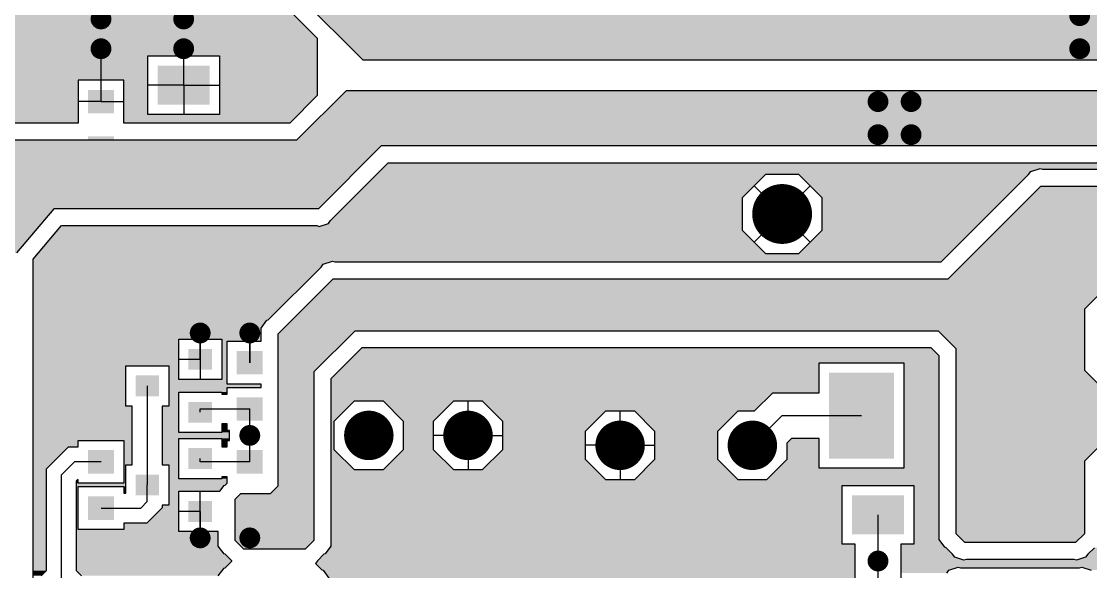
# Model space of a CAD drawing. Extents: x 295 to 953, y 10 to 290.
# Drawn here: x 543.9 to 611.6, y 120 to 154.8 of the extents above; entities that cross this region are included whole.
import ezdxf

# ---------------------------------------------------------------- set-up
doc = ezdxf.new("R2010")
doc.units = 0
doc.header["$LTSCALE"] = 5
doc.header["$MEASUREMENT"] = 0
doc.layers.get('0').update_dxf_attribs({"linetype": 'CONTINUOUS', "lineweight": 25})
doc.layers.add('L4-BOTTOM_GBR', color=6, linetype='CONTINUOUS')

msp = doc.modelspace()

# ---------------------------------------------------------------- linework, layer by layer
at = {"color": 7}
for points, const_width in [([(611.271, 155.199, -1), (610.611, 155.199, -1)], 0.66), ([(549.244, 154.99, -1), (548.584, 154.99, -1)], 0.66), ([(554.483, 154.99, -1), (553.823, 154.99, -1)], 0.66), ([(549.244, 153.104, -1), (548.584, 153.104, -1)], 0.66), ([(554.483, 153.104, -1), (553.823, 153.104, -1)], 0.66), ([(611.271, 153.104, -1), (610.611, 153.104, -1)], 0.66), ([(598.488, 149.751, -1), (597.828, 149.751, -1)], 0.66), ([(600.584, 149.751, -1), (599.924, 149.751, -1)], 0.66), ([(598.488, 147.655, -1), (597.828, 147.655, -1)], 0.66), ([(600.584, 147.655, -1), (599.924, 147.655, -1)], 0.66), ([(593.03, 142.626, -1), (591.132, 142.626, -1)], 1.897), ([(555.53, 135.082, -1), (554.87, 135.082, -1)], 0.66), ([(558.674, 135.082, -1), (558.014, 135.082, -1)], 0.66), ([(566.671, 128.586, -1), (565.104, 128.586, -1)], 1.567), ([(572.958, 128.586, -1), (571.39, 128.586, -1)], 1.567), ([(582.597, 127.958, -1), (581.029, 127.958, -1)], 1.567), ([(590.979, 127.958, -1), (589.411, 127.958, -1)], 1.567), ([(558.674, 128.586, -1), (558.014, 128.586, -1)], 0.66), ([(555.53, 122.09, -1), (554.87, 122.09, -1)], 0.66), ([(558.674, 122.09, -1), (558.014, 122.09, -1)], 0.66), ([(598.488, 120.624, -1), (597.828, 120.624, -1)], 0.66)]:
    msp.add_lwpolyline(points, format="xyb", close=True, dxfattribs=dict(at, const_width=const_width))
for points in [[(552.503, 152.036), (552.503, 149.561), (555.803, 152.036), (555.803, 149.561)], [(548.089, 150.493), (548.089, 149.008), (549.739, 150.493), (549.739, 149.008)], [(548.089, 147.56), (548.089, 146.075), (549.739, 147.56), (549.739, 146.075)], [(552.503, 147.007), (552.503, 144.532), (555.803, 147.007), (555.803, 144.532)], [(554.458, 134.066), (554.458, 132.746), (555.943, 134.066), (555.943, 132.746)], [(557.519, 133.939), (557.519, 132.454), (559.169, 133.939), (559.169, 132.454)], [(551.105, 132.39), (551.105, 131.07), (552.59, 132.39), (552.59, 131.07)], [(595.048, 132.566), (595.048, 127.121), (599.173, 132.566), (599.173, 127.121)], [(606.783, 132.566), (606.783, 127.121), (610.908, 132.566), (610.908, 127.121)], [(557.519, 131.005), (557.519, 129.52), (559.169, 131.005), (559.169, 129.52)], [(554.458, 130.713), (554.458, 129.393), (555.943, 130.713), (555.943, 129.393)], [(548.089, 127.653), (548.089, 126.168), (549.739, 127.653), (549.739, 126.168)], [(554.458, 127.78), (554.458, 126.46), (555.943, 127.78), (555.943, 126.46)], [(557.519, 127.653), (557.519, 126.168), (559.169, 127.653), (559.169, 126.168)], [(551.105, 126.103), (551.105, 124.783), (552.59, 126.103), (552.59, 124.783)], [(548.089, 124.719), (548.089, 123.234), (549.739, 124.719), (549.739, 123.234)], [(557.519, 124.719), (557.519, 123.234), (559.169, 124.719), (559.169, 123.234)], [(596.508, 124.795), (596.508, 122.32), (599.808, 124.795), (599.808, 122.32)], [(603.214, 124.795), (603.214, 122.32), (606.514, 124.795), (606.514, 122.32)], [(607.824, 124.795), (607.824, 122.32), (611.124, 124.795), (611.124, 122.32)], [(554.458, 124.427), (554.458, 123.107), (555.943, 124.427), (555.943, 123.107)]]:
    msp.add_solid(points, dxfattribs=at)
at = {"layer": 'L4-BOTTOM_GBR', "color": 7}
for p, q in [((565.519, 152.389), (557.137, 160.771)), ((556.694, 159.699), (562.62, 153.772)), ((562.62, 153.772), (562.62, 150.13)), ((548.914, 149.751), (548.914, 153.104)), ((551.884, 152.655), (556.421, 152.655)), ((551.884, 148.942), (551.884, 152.655)), ((554.153, 150.799), (554.153, 153.104)), ((554.153, 150.799), (554.153, 152.655)), ((556.421, 152.655), (556.421, 148.942)), ((650.178, 152.389), (565.519, 152.389)), ((547.47, 151.112), (547.47, 148.395)), ((550.358, 151.112), (547.47, 151.112)), ((548.914, 149.751), (548.914, 151.112)), ((550.358, 148.395), (550.358, 151.112)), ((554.153, 150.799), (551.884, 150.799)), ((554.153, 150.799), (554.153, 148.942)), ((554.153, 150.799), (556.421, 150.799)), ((561.328, 147.322), (564.472, 150.465)), ((564.472, 150.465), (636.245, 150.465)), ((562.62, 150.13), (560.885, 148.395)), ((548.914, 149.751), (547.47, 149.751)), ((548.914, 149.751), (550.358, 149.751)), ((556.421, 148.942), (551.884, 148.942)), ((547.47, 148.395), (541.101, 148.395)), ((560.885, 148.395), (550.358, 148.395)), ((541.002, 147.322), (561.328, 147.322)), ((566.674, 146.941), (562.693, 142.96)), ((636.245, 146.941), (566.674, 146.941)), ((563.467, 142.217), (567.118, 145.869)), ((567.118, 145.869), (636.146, 145.869)), ((589.565, 143.669), (591.038, 145.142)), ((591.038, 145.142), (593.124, 145.142)), ((593.124, 145.142), (594.597, 143.669)), ((602.166, 139.594), (607.702, 145.131)), ((607.702, 145.131), (607.84, 145.319)), ((607.84, 145.319), (608.426, 145.51)), ((608.426, 145.51), (608.576, 145.461)), ((608.576, 145.461), (626.088, 145.461)), ((592.081, 142.626), (590.302, 144.405)), ((592.081, 142.626), (593.86, 144.405)), ((602.61, 138.521), (608.477, 144.388)), ((608.477, 144.388), (626.187, 144.388)), ((589.565, 141.583), (589.565, 143.669)), ((594.597, 143.669), (594.597, 141.583)), ((545.922, 142.96), (543.551, 140.158)), ((562.693, 142.96), (545.922, 142.96)), ((592.081, 142.626), (590.302, 140.848)), ((592.081, 142.626), (593.86, 140.848)), ((544.624, 139.765), (546.421, 141.887)), ((546.421, 141.887), (562.594, 141.887)), ((562.594, 141.887), (562.744, 141.838)), ((562.744, 141.838), (563.33, 142.029)), ((563.33, 142.029), (563.467, 142.217)), ((591.038, 140.11), (589.565, 141.583)), ((594.597, 141.583), (593.124, 140.11)), ((544.624, 103.76), (544.624, 139.765)), ((562.997, 139.452), (563.582, 139.643)), ((563.582, 139.643), (563.732, 139.594)), ((563.732, 139.594), (602.166, 139.594)), ((593.124, 140.11), (591.038, 140.11)), ((559.51, 135.914), (562.858, 139.264)), ((562.858, 139.264), (562.997, 139.452)), ((560.144, 135.031), (563.633, 138.521)), ((563.633, 138.521), (602.61, 138.521)), ((613.195, 138.559), (611.236, 136.6)), ((611.236, 136.6), (611.236, 132.726)), ((559.071, 135.391), (559.434, 135.889)), ((559.434, 135.889), (559.51, 135.914)), ((555.2, 135.082), (555.2, 133.406)), ((558.344, 135.082), (558.344, 133.196)), ((559.071, 134.558), (559.071, 135.391)), ((560.144, 125.392), (560.144, 135.031)), ((564.998, 135.206), (562.411, 132.619)), ((601.981, 135.206), (564.998, 135.206)), ((603.101, 134.086), (601.981, 135.206)), ((553.839, 134.685), (556.562, 134.685)), ((553.839, 132.127), (553.839, 134.685)), ((555.2, 133.406), (555.2, 134.685)), ((556.562, 134.685), (556.562, 132.127)), ((556.9, 134.558), (559.071, 134.558)), ((556.9, 131.835), (556.9, 134.558)), ((558.344, 133.196), (558.344, 134.558)), ((565.442, 134.134), (563.483, 132.175)), ((601.537, 134.134), (565.442, 134.134)), ((602.029, 133.642), (601.537, 134.134)), ((602.029, 121.991), (602.029, 133.642)), ((603.101, 122.351), (603.101, 134.086)), ((550.486, 133.008), (553.209, 133.008)), ((550.486, 130.451), (550.486, 133.008)), ((553.209, 133.008), (553.209, 130.451)), ((555.2, 133.406), (553.839, 133.406)), ((555.2, 133.406), (555.2, 132.127)), ((594.429, 133.185), (599.792, 133.185)), ((594.429, 131.287), (594.429, 133.185)), ((599.792, 133.185), (599.792, 126.502)), ((562.411, 132.619), (562.411, 121.932)), ((563.483, 132.175), (563.483, 121.572)), ((611.236, 132.726), (612.147, 131.815)), ((551.848, 131.73), (551.848, 125.443)), ((556.562, 132.127), (553.839, 132.127)), ((559.071, 131.835), (556.9, 131.835)), ((556.9, 131.624), (559.071, 131.624)), ((556.9, 131.212), (556.9, 131.624)), ((559.071, 131.624), (559.071, 131.835)), ((553.839, 131.332), (556.562, 131.332)), ((553.839, 128.774), (553.839, 131.332)), ((556.562, 131.332), (556.562, 131.212)), ((556.562, 131.212), (556.9, 131.212)), ((590.339, 130.144), (591.482, 131.287)), ((591.482, 131.287), (594.429, 131.287)), ((550.899, 130.451), (550.486, 130.451)), ((550.899, 126.722), (550.899, 130.451)), ((552.796, 130.451), (552.796, 126.722)), ((553.209, 130.451), (552.796, 130.451)), ((555.2, 130.263), (558.344, 130.263)), ((555.2, 130.053), (555.2, 130.263)), ((558.344, 128.586), (558.344, 130.263)), ((563.701, 129.492), (564.981, 130.773)), ((564.981, 130.773), (566.793, 130.773)), ((566.793, 130.773), (568.074, 129.492)), ((569.988, 129.492), (571.268, 130.773)), ((571.268, 130.773), (573.08, 130.773)), ((572.174, 128.586), (572.174, 130.773)), ((573.08, 130.773), (574.36, 129.492)), ((579.627, 128.864), (580.907, 130.144)), ((580.907, 130.144), (582.719, 130.144)), ((581.813, 127.958), (581.813, 130.144)), ((582.719, 130.144), (583.999, 128.864)), ((588.009, 128.864), (589.289, 130.144)), ((589.289, 130.144), (590.339, 130.144)), ((563.701, 127.681), (563.701, 129.492)), ((568.074, 129.492), (568.074, 127.681)), ((569.988, 127.681), (569.988, 129.492)), ((574.36, 129.492), (574.36, 127.681)), ((590.195, 127.958), (592.081, 129.844)), ((592.081, 129.844), (597.11, 129.844)), ((556.562, 128.774), (553.839, 128.774)), ((556.562, 129.314), (556.562, 128.774)), ((556.9, 129.314), (556.562, 129.314)), ((556.9, 128.902), (556.9, 129.314)), ((557.065, 128.902), (556.9, 128.902)), ((557.065, 128.271), (557.065, 128.902)), ((579.627, 127.052), (579.627, 128.864)), ((583.999, 128.864), (583.999, 127.052)), ((588.009, 127.052), (588.009, 128.864)), ((547.47, 128.271), (550.358, 128.271)), ((547.47, 127.859), (547.47, 128.271)), ((550.358, 128.271), (550.358, 125.549)), ((553.839, 128.398), (556.562, 128.398)), ((553.839, 125.841), (553.839, 128.398)), ((556.562, 128.398), (556.562, 127.859)), ((556.9, 128.271), (557.065, 128.271)), ((556.9, 127.859), (556.9, 128.271)), ((558.344, 126.91), (558.344, 128.586)), ((572.174, 128.586), (569.988, 128.586)), ((572.174, 128.586), (572.174, 126.4)), ((572.174, 128.586), (574.36, 128.586)), ((592.678, 128.4), (592.381, 128.101)), ((592.381, 128.101), (592.381, 127.052)), ((594.429, 128.4), (592.678, 128.4)), ((594.429, 126.502), (594.429, 128.4)), ((545.45, 126.465), (546.845, 127.859)), ((546.845, 127.859), (547.47, 127.859)), ((556.562, 127.859), (556.9, 127.859)), ((564.981, 126.4), (563.701, 127.681)), ((568.074, 127.681), (566.793, 126.4)), ((571.268, 126.4), (569.988, 127.681)), ((574.36, 127.681), (573.08, 126.4)), ((581.813, 127.958), (579.627, 127.958)), ((581.813, 127.958), (581.813, 125.772)), ((581.813, 127.958), (583.999, 127.958)), ((612.147, 127.872), (611.236, 126.961)), ((546.399, 126.072), (547.237, 126.91)), ((548.914, 126.91), (547.237, 126.91)), ((550.486, 126.722), (550.899, 126.722)), ((550.486, 124.925), (550.486, 126.722)), ((552.796, 126.722), (553.209, 126.722)), ((553.209, 126.722), (553.209, 124.164)), ((555.2, 126.91), (555.2, 127.12)), ((558.344, 126.91), (555.2, 126.91)), ((580.907, 125.772), (579.627, 127.052)), ((583.999, 127.052), (582.719, 125.772)), ((589.289, 125.772), (588.009, 127.052)), ((592.381, 127.052), (591.101, 125.772)), ((611.236, 126.961), (611.236, 122.351)), ((545.45, 120.016), (545.45, 126.465)), ((546.399, 126.072), (546.399, 119.157)), ((566.793, 126.4), (564.981, 126.4)), ((573.08, 126.4), (571.268, 126.4)), ((599.792, 126.502), (594.429, 126.502)), ((547.47, 125.801), (547.348, 125.679)), ((547.348, 125.679), (547.348, 120.016)), ((547.47, 125.549), (547.47, 125.801)), ((550.358, 125.549), (547.47, 125.549)), ((551.848, 124.395), (551.848, 125.443)), ((556.562, 125.841), (553.839, 125.841)), ((556.443, 125.046), (556.71, 125.412)), ((556.562, 125.961), (556.562, 125.841)), ((556.9, 125.961), (556.562, 125.961)), ((556.71, 125.412), (556.786, 125.437)), ((556.786, 125.437), (556.9, 125.55)), ((556.9, 125.55), (556.9, 125.961)), ((559.652, 124.9), (560.144, 125.392)), ((582.719, 125.772), (580.907, 125.772)), ((591.101, 125.772), (589.289, 125.772)), ((595.889, 125.413), (600.427, 125.413)), ((595.889, 121.701), (595.889, 125.413)), ((600.427, 125.413), (600.427, 121.701)), ((547.47, 125.338), (550.358, 125.338)), ((547.47, 122.615), (547.47, 125.338)), ((550.358, 125.338), (550.358, 124.925)), ((550.358, 124.925), (550.486, 124.925)), ((553.839, 125.046), (556.443, 125.046)), ((553.839, 122.488), (553.839, 125.046)), ((555.2, 123.767), (555.2, 125.046)), ((557.42, 124.554), (557.766, 124.9)), ((557.766, 124.9), (559.652, 124.9)), ((551.848, 124.395), (551.428, 123.976)), ((553.209, 124.164), (552.796, 124.164)), ((552.796, 124.164), (552.796, 124.003)), ((557.42, 121.932), (557.42, 124.554)), ((548.914, 123.976), (551.428, 123.976)), ((552.796, 124.003), (551.821, 123.028)), ((555.2, 123.767), (553.839, 123.767)), ((555.2, 122.09), (555.2, 123.767)), ((555.2, 123.767), (555.2, 122.488)), ((598.158, 120.624), (598.158, 123.557)), ((550.358, 123.028), (550.358, 122.615)), ((551.821, 123.028), (550.358, 123.028)), ((550.358, 122.615), (547.47, 122.615)), ((556.347, 122.488), (553.839, 122.488)), ((556.347, 121.572), (556.347, 122.488)), ((602.392, 121.493), (602.029, 121.991)), ((603.658, 121.795), (603.101, 122.351)), ((611.236, 122.351), (610.68, 121.795)), ((556.71, 121.074), (556.347, 121.572)), ((557.976, 121.376), (557.42, 121.932)), ((561.855, 121.376), (557.976, 121.376)), ((562.411, 121.932), (561.855, 121.376)), ((563.483, 121.572), (563.12, 121.074)), ((596.714, 121.701), (595.889, 121.701)), ((596.714, 119.546), (596.714, 121.701)), ((599.602, 121.701), (599.602, 119.546)), ((600.427, 121.701), (599.602, 121.701)), ((602.468, 121.468), (602.392, 121.493)), ((602.882, 121.052), (602.468, 121.468)), ((610.68, 121.795), (603.658, 121.795)), ((611.87, 121.468), (611.454, 121.052)), ((556.786, 121.049), (556.71, 121.074)), ((557.2, 120.633), (556.786, 121.049)), ((557.208, 120.624), (557.2, 120.633)), ((557.2, 120.614), (557.208, 120.624)), ((562.629, 120.633), (562.511, 120.472)), ((563.044, 121.049), (562.629, 120.633)), ((563.12, 121.074), (563.044, 121.049)), ((598.158, 117.69), (598.158, 120.624)), ((603.021, 120.864), (602.882, 121.052)), ((603.606, 120.673), (603.021, 120.864)), ((603.757, 120.722), (603.606, 120.673)), ((610.581, 120.722), (603.757, 120.722)), ((610.731, 120.673), (610.581, 120.722)), ((611.317, 120.864), (610.731, 120.673)), ((611.454, 121.052), (611.317, 120.864)), ((545.12, 119.686), (545.45, 120.016)), ((547.348, 120.016), (547.678, 119.686)), ((556.347, 119.675), (556.71, 120.173)), ((556.71, 120.173), (556.786, 120.198)), ((556.786, 120.198), (557.2, 120.614)), ((562.511, 120.472), (562.912, 120.069)), ((562.912, 120.069), (562.988, 120.044)), ((562.988, 120.044), (563.351, 119.546)), ((602.516, 119.856), (602.654, 120.044)), ((602.654, 120.044), (603.24, 120.236)), ((603.24, 120.236), (603.39, 120.186)), ((603.39, 120.186), (610.927, 120.186)), ((610.927, 120.186), (611.078, 120.236)), ((611.078, 120.236), (611.663, 120.044))]:
    msp.add_line(p, q, dxfattribs=at)
for points in [[(657.127, 152.389), (657.127, 155.914), (565.519, 152.389), (561.995, 155.914)], [(562.62, 153.772), (560.954, 155.439), (537.08, 153.772), (537.08, 155.439)], [(562.62, 152.655), (562.62, 153.772), (537.08, 152.655), (537.08, 153.772)], [(551.884, 151.112), (551.884, 152.655), (537.08, 151.112), (537.08, 152.655)], [(562.62, 152.655), (562.62, 152.655), (556.421, 152.655), (551.884, 152.655)], [(562.62, 150.13), (562.62, 152.655), (556.421, 150.13), (556.421, 152.655)], [(657.127, 152.389), (657.127, 152.389), (650.178, 152.389), (565.519, 152.389)], [(547.47, 148.444), (547.47, 151.112), (537.08, 148.444), (537.08, 151.112)], [(551.884, 151.112), (551.884, 151.112), (550.358, 151.112), (547.47, 151.112)], [(551.884, 148.942), (551.884, 151.112), (550.358, 148.942), (550.358, 151.112)], [(636.801, 149.909), (636.245, 150.465), (563.916, 149.909), (564.472, 150.465)], [(636.245, 150.465), (636.245, 150.465), (564.472, 150.465), (636.245, 150.465)], [(561.432, 148.942), (562.62, 150.13), (556.421, 148.942), (556.421, 150.13)], [(636.801, 147.497), (636.801, 149.909), (561.503, 147.497), (563.916, 149.909)], [(547.47, 148.395), (547.47, 148.444), (541.101, 148.395), (540.951, 148.444)], [(560.885, 148.395), (561.432, 148.942), (550.358, 148.395), (550.358, 148.942)], [(636.245, 146.941), (636.626, 147.322), (540.621, 146.941), (541.002, 147.322)], [(636.626, 147.322), (636.626, 147.322), (541.002, 147.322), (561.328, 147.322)], [(636.626, 147.322), (636.801, 147.497), (561.328, 147.322), (561.503, 147.497)], [(565.452, 145.718), (566.674, 146.941), (539.398, 145.718), (540.621, 146.941)], [(562.693, 142.96), (565.452, 145.718), (539.398, 142.96), (539.398, 145.718)], [(650.645, 145.51), (650.645, 145.819), (566.76, 145.51), (567.069, 145.819)], [(636.296, 145.819), (636.146, 145.868), (567.069, 145.819), (567.118, 145.868)], [(636.146, 145.868), (636.146, 145.869), (608.426, 145.868), (636.146, 145.869)], [(589.565, 143.669), (591.038, 145.142), (564.919, 143.669), (566.392, 145.142)], [(607.71, 145.142), (607.84, 145.319), (566.392, 145.142), (566.569, 145.319)], [(607.84, 145.319), (608.426, 145.51), (566.569, 145.319), (566.76, 145.51)], [(607.71, 145.142), (607.71, 145.142), (593.124, 145.142), (591.038, 145.142)], [(607.702, 145.131), (607.71, 145.142), (593.135, 145.131), (593.124, 145.142)], [(606.24, 143.669), (607.702, 145.131), (594.597, 143.669), (593.135, 145.131)], [(626.088, 145.461), (626.238, 145.51), (608.576, 145.461), (608.426, 145.51)], [(629.676, 140.899), (626.187, 144.388), (604.987, 140.899), (608.477, 144.388)], [(626.187, 144.388), (626.187, 144.388), (608.477, 144.388), (626.187, 144.388)], [(589.565, 142.217), (589.565, 143.669), (563.467, 142.217), (564.919, 143.669)], [(604.155, 141.583), (606.24, 143.669), (594.597, 141.583), (594.597, 143.669)], [(543.551, 140.158), (545.922, 142.96), (539.398, 140.158), (539.398, 142.96)], [(589.565, 141.583), (589.565, 141.838), (546.164, 141.583), (546.379, 141.838)], [(562.744, 141.838), (562.594, 141.887), (546.379, 141.838), (546.421, 141.887)], [(562.594, 141.887), (562.594, 141.887), (553.839, 141.887), (562.594, 141.887)], [(589.565, 141.838), (589.565, 142.029), (562.744, 141.838), (563.33, 142.029)], [(589.565, 142.029), (589.565, 142.217), (563.33, 142.029), (563.467, 142.217)], [(591.038, 140.11), (589.565, 141.583), (544.916, 140.11), (546.164, 141.583)], [(602.682, 140.11), (604.155, 141.583), (593.124, 140.11), (594.597, 141.583)], [(629.676, 138.559), (629.676, 140.899), (602.648, 138.559), (604.987, 140.899)], [(602.337, 139.765), (602.682, 140.11), (544.624, 139.765), (544.916, 140.11)], [(602.215, 139.643), (602.337, 139.765), (544.624, 139.643), (544.624, 139.765)], [(562.997, 139.452), (563.582, 139.643), (544.624, 139.452), (544.624, 139.643)], [(602.166, 139.594), (602.215, 139.643), (563.732, 139.594), (563.582, 139.643)], [(562.858, 139.264), (562.997, 139.452), (544.624, 139.264), (544.624, 139.452)], [(559.51, 135.914), (562.858, 139.264), (544.624, 135.914), (544.624, 139.264)], [(611.236, 136.6), (613.157, 138.521), (561.713, 136.6), (563.633, 138.521)], [(613.157, 138.521), (613.157, 138.521), (563.633, 138.521), (602.61, 138.521)], [(613.157, 138.521), (613.195, 138.559), (602.61, 138.521), (602.648, 138.559)], [(611.236, 135.206), (611.236, 136.6), (560.319, 135.206), (561.713, 136.6)], [(559.434, 135.889), (559.51, 135.914), (544.624, 135.889), (544.624, 135.914)], [(559.071, 135.391), (559.434, 135.889), (544.624, 135.391), (544.624, 135.889)], [(559.071, 134.685), (559.071, 135.391), (544.624, 134.685), (544.624, 135.391)], [(564.823, 135.031), (564.998, 135.206), (560.144, 135.031), (560.319, 135.206)], [(562.411, 132.619), (564.823, 135.031), (560.144, 132.619), (560.144, 135.031)], [(611.236, 135.206), (611.236, 135.206), (601.981, 135.206), (564.998, 135.206)], [(611.236, 134.086), (611.236, 135.206), (603.101, 134.086), (601.981, 135.206)], [(553.839, 133.008), (553.839, 134.685), (544.624, 133.008), (544.624, 134.685)], [(559.071, 134.685), (559.071, 134.685), (556.562, 134.685), (553.839, 134.685)], [(559.071, 134.558), (559.071, 134.685), (556.562, 134.558), (556.562, 134.685)], [(556.9, 132.127), (556.9, 134.558), (556.562, 132.127), (556.562, 134.558)], [(602.029, 133.185), (602.029, 133.642), (564.493, 133.185), (564.95, 133.642)], [(602.029, 133.642), (601.998, 133.673), (564.95, 133.642), (564.981, 133.673)], [(601.998, 133.673), (601.537, 134.134), (564.981, 133.673), (565.442, 134.134)], [(601.537, 134.134), (601.537, 134.134), (594.429, 134.134), (601.537, 134.134)], [(611.236, 132.726), (611.236, 134.086), (603.101, 132.726), (603.101, 134.086)], [(550.486, 130.451), (550.486, 133.008), (544.624, 130.451), (544.624, 133.008)], [(553.839, 133.008), (553.839, 133.008), (553.209, 133.008), (550.486, 133.008)], [(553.839, 132.127), (553.839, 133.008), (553.209, 132.127), (553.209, 133.008)], [(594.429, 132.175), (594.429, 133.185), (563.483, 132.175), (564.493, 133.185)], [(602.029, 133.185), (602.029, 133.185), (599.792, 133.185), (594.429, 133.185)], [(602.029, 126.502), (602.029, 133.185), (599.792, 126.502), (599.792, 133.185)], [(562.411, 125.392), (562.411, 132.619), (560.144, 125.392), (560.144, 132.619)], [(594.429, 131.287), (594.429, 132.175), (563.483, 131.287), (563.483, 132.175)], [(612.147, 131.815), (611.236, 132.726), (603.101, 131.815), (603.101, 132.726)], [(556.9, 131.835), (556.9, 132.127), (553.209, 131.835), (553.209, 132.127)], [(559.071, 131.624), (559.071, 131.835), (553.209, 131.624), (553.209, 131.835)], [(556.9, 131.332), (556.9, 131.624), (553.209, 131.332), (553.209, 131.624)], [(614.589, 131.259), (614.033, 131.815), (603.101, 131.259), (603.101, 131.815)], [(553.839, 130.451), (553.839, 131.332), (553.209, 130.451), (553.209, 131.332)], [(556.9, 131.332), (556.9, 131.332), (556.562, 131.332), (553.839, 131.332)], [(556.9, 131.212), (556.9, 131.332), (556.562, 131.212), (556.562, 131.332)], [(590.967, 130.773), (591.482, 131.287), (563.483, 130.773), (563.483, 131.287)], [(614.589, 128.428), (614.589, 131.259), (603.101, 128.428), (603.101, 131.259)], [(550.899, 128.271), (550.899, 130.451), (544.624, 128.271), (544.624, 130.451)], [(553.839, 128.775), (553.839, 130.451), (552.796, 128.775), (552.796, 130.451)], [(553.839, 130.451), (553.839, 130.451), (552.796, 130.451), (553.209, 130.451)], [(563.701, 129.492), (564.981, 130.773), (563.483, 129.492), (563.483, 130.773)], [(571.268, 130.773), (571.268, 130.773), (566.793, 130.773), (564.981, 130.773)], [(569.988, 129.492), (571.268, 130.773), (568.074, 129.492), (566.793, 130.773)], [(590.967, 130.773), (590.967, 130.773), (573.08, 130.773), (571.268, 130.773)], [(590.339, 130.144), (590.967, 130.773), (573.708, 130.144), (573.08, 130.773)], [(580.256, 129.492), (580.907, 130.144), (574.36, 129.492), (573.708, 130.144)], [(589.289, 130.144), (589.289, 130.144), (582.719, 130.144), (580.907, 130.144)], [(588.009, 128.864), (589.289, 130.144), (583.999, 128.864), (582.719, 130.144)], [(563.701, 127.681), (563.701, 129.492), (563.483, 127.681), (563.483, 129.492)], [(569.988, 127.681), (569.988, 129.492), (568.074, 127.681), (568.074, 129.492)], [(579.627, 128.864), (580.256, 129.492), (574.36, 128.864), (574.36, 129.492)], [(556.562, 128.774), (553.839, 128.775), (552.796, 128.774), (552.796, 128.775)], [(557.065, 128.398), (557.065, 128.774), (552.796, 128.398), (552.796, 128.774)], [(556.9, 128.902), (556.9, 129.314), (556.562, 128.902), (556.562, 129.314)], [(556.9, 129.314), (556.9, 129.314), (556.562, 129.314), (556.9, 129.314)], [(557.065, 128.774), (557.065, 128.902), (556.562, 128.774), (556.562, 128.902)], [(579.627, 127.681), (579.627, 128.864), (574.36, 127.681), (574.36, 128.864)], [(588.009, 127.052), (588.009, 128.864), (583.999, 127.052), (583.999, 128.864)], [(547.47, 127.859), (547.47, 128.271), (544.624, 127.859), (544.624, 128.271)], [(550.899, 128.271), (550.899, 128.271), (550.358, 128.271), (547.47, 128.271)], [(550.899, 126.722), (550.899, 128.271), (550.358, 126.722), (550.358, 128.271)], [(553.839, 126.722), (553.839, 128.398), (552.796, 126.722), (552.796, 128.398)], [(557.065, 128.398), (557.065, 128.398), (556.562, 128.398), (553.839, 128.398)], [(557.065, 128.271), (557.065, 128.398), (556.562, 128.271), (556.562, 128.398)], [(556.9, 127.859), (556.9, 128.271), (556.562, 127.859), (556.562, 128.271)], [(594.429, 128.101), (594.429, 128.4), (592.381, 128.101), (592.678, 128.4)], [(594.429, 127.052), (594.429, 128.101), (592.381, 127.052), (592.381, 128.101)], [(594.429, 128.4), (594.429, 128.4), (592.678, 128.4), (594.429, 128.4)], [(614.033, 127.872), (614.589, 128.428), (603.101, 127.872), (603.101, 128.428)], [(545.45, 126.465), (546.845, 127.859), (544.624, 126.465), (544.624, 127.859)], [(564.981, 126.4), (563.701, 127.681), (563.483, 126.4), (563.483, 127.681)], [(571.268, 126.4), (569.988, 127.681), (566.793, 126.4), (568.074, 127.681)], [(579.627, 127.052), (579.627, 127.681), (573.731, 127.052), (574.36, 127.681)], [(611.236, 126.961), (612.147, 127.872), (603.101, 126.961), (603.101, 127.872)], [(550.486, 125.549), (550.486, 126.722), (550.358, 125.549), (550.358, 126.722)], [(553.839, 126.722), (553.839, 126.722), (553.209, 126.722), (552.796, 126.722)], [(553.839, 125.841), (553.839, 126.722), (553.209, 125.841), (553.209, 126.722)], [(580.279, 126.4), (579.627, 127.052), (573.08, 126.4), (573.731, 127.052)], [(589.289, 125.772), (588.009, 127.052), (582.719, 125.772), (583.999, 127.052)], [(594.429, 126.502), (594.429, 127.052), (591.832, 126.502), (592.381, 127.052)], [(611.236, 122.351), (611.236, 126.961), (603.101, 122.351), (603.101, 126.961)], [(545.45, 120.016), (545.45, 126.465), (544.624, 120.016), (544.624, 126.465)], [(580.907, 125.771), (580.279, 126.4), (563.483, 125.771), (563.483, 126.4)], [(571.268, 126.4), (571.268, 126.4), (564.981, 126.4), (566.793, 126.4)], [(580.279, 126.4), (580.279, 126.4), (571.268, 126.4), (573.08, 126.4)], [(602.029, 125.772), (602.029, 126.502), (591.101, 125.772), (591.832, 126.502)], [(602.029, 126.502), (602.029, 126.502), (595.889, 126.502), (599.792, 126.502)], [(547.47, 125.679), (547.47, 125.801), (547.348, 125.679), (547.47, 125.801)], [(547.47, 125.549), (547.47, 125.679), (547.348, 125.549), (547.348, 125.679)], [(550.486, 125.338), (550.486, 125.549), (547.348, 125.338), (547.348, 125.549)], [(556.9, 125.55), (556.9, 125.841), (553.209, 125.55), (553.209, 125.841)], [(556.786, 125.437), (556.9, 125.55), (553.209, 125.437), (553.209, 125.55)], [(556.71, 125.412), (556.786, 125.437), (553.209, 125.412), (553.209, 125.437)], [(556.443, 125.046), (556.71, 125.412), (553.209, 125.046), (553.209, 125.412)], [(556.9, 125.841), (556.9, 125.961), (556.562, 125.841), (556.562, 125.961)], [(556.9, 125.961), (556.9, 125.961), (556.562, 125.961), (556.9, 125.961)], [(562.411, 124.9), (562.411, 125.392), (559.652, 124.9), (560.144, 125.392)], [(602.029, 125.413), (602.029, 125.771), (563.483, 125.413), (563.483, 125.771)], [(595.889, 121.701), (595.889, 125.413), (563.483, 121.701), (563.483, 125.413)], [(589.289, 125.771), (589.289, 125.772), (580.907, 125.771), (582.719, 125.772)], [(602.029, 125.771), (602.029, 125.772), (589.289, 125.771), (591.101, 125.772)], [(602.029, 125.413), (602.029, 125.413), (600.427, 125.413), (595.889, 125.413)], [(602.029, 121.991), (602.029, 125.413), (600.427, 121.991), (600.427, 125.413)], [(547.47, 122.615), (547.47, 125.338), (547.348, 122.615), (547.348, 125.338)], [(550.486, 125.338), (550.486, 125.338), (550.358, 125.338), (547.47, 125.338)], [(550.486, 124.925), (550.486, 125.338), (550.358, 124.925), (550.358, 125.338)], [(553.839, 124.164), (553.839, 125.046), (553.209, 124.164), (553.209, 125.046)], [(562.411, 124.554), (562.411, 124.9), (557.42, 124.554), (557.766, 124.9)], [(562.411, 124.9), (562.411, 124.9), (557.766, 124.9), (559.652, 124.9)], [(553.839, 124.003), (553.839, 124.164), (552.796, 124.003), (552.796, 124.164)], [(553.839, 124.164), (553.839, 124.164), (552.796, 124.164), (553.209, 124.164)], [(562.411, 121.932), (562.411, 124.554), (557.42, 121.932), (557.42, 124.554)], [(553.839, 123.028), (553.839, 124.003), (551.821, 123.028), (552.796, 124.003)], [(553.839, 122.615), (553.839, 123.028), (550.358, 122.615), (550.358, 123.028)], [(553.839, 123.028), (553.839, 123.028), (550.358, 123.028), (550.486, 123.028)], [(553.839, 123.028), (553.839, 123.028), (550.486, 123.028), (551.821, 123.028)], [(553.839, 122.488), (553.839, 122.615), (547.348, 122.488), (547.348, 122.615)], [(556.347, 121.572), (556.347, 122.488), (547.348, 121.572), (547.348, 122.488)], [(602.241, 121.701), (602.029, 121.991), (600.427, 121.701), (600.427, 121.991)], [(610.68, 121.795), (611.236, 122.351), (603.658, 121.795), (603.101, 122.351)], [(556.71, 121.074), (556.347, 121.572), (547.348, 121.074), (547.348, 121.572)], [(561.855, 121.376), (562.411, 121.932), (557.976, 121.376), (557.42, 121.932)], [(596.714, 121.074), (596.714, 121.572), (563.12, 121.074), (563.483, 121.572)], [(596.714, 121.572), (596.714, 121.701), (563.483, 121.572), (563.483, 121.701)], [(602.392, 121.493), (602.241, 121.701), (599.602, 121.493), (599.602, 121.701)], [(602.241, 121.701), (602.241, 121.701), (599.602, 121.701), (600.427, 121.701)], [(602.468, 121.468), (602.392, 121.493), (599.602, 121.468), (599.602, 121.493)], [(602.882, 121.052), (602.468, 121.468), (599.602, 121.052), (599.602, 121.468)], [(614.736, 121.052), (614.736, 121.468), (611.454, 121.052), (611.87, 121.468)], [(556.786, 121.049), (556.71, 121.074), (547.348, 121.049), (547.348, 121.074)], [(557.2, 120.633), (556.786, 121.049), (547.348, 120.633), (547.348, 121.049)], [(557.208, 120.624), (557.2, 120.633), (547.348, 120.624), (547.348, 120.633)], [(557.2, 120.614), (557.208, 120.624), (547.348, 120.614), (547.348, 120.624)], [(596.714, 120.472), (596.714, 120.633), (562.511, 120.472), (562.629, 120.633)], [(596.714, 120.633), (596.714, 121.049), (562.629, 120.633), (563.044, 121.049)], [(596.714, 121.049), (596.714, 121.074), (563.044, 121.049), (563.12, 121.074)], [(603.021, 120.864), (602.882, 121.052), (599.602, 120.864), (599.602, 121.052)], [(603.606, 120.673), (603.021, 120.864), (599.602, 120.673), (599.602, 120.864)], [(614.736, 120.236), (614.736, 120.673), (599.602, 120.236), (599.602, 120.673)], [(610.731, 120.673), (610.581, 120.722), (603.606, 120.673), (603.757, 120.722)], [(610.581, 120.722), (610.581, 120.722), (603.757, 120.722), (610.581, 120.722)], [(614.736, 120.673), (614.736, 120.864), (610.731, 120.673), (611.317, 120.864)], [(614.736, 120.864), (614.736, 121.052), (611.317, 120.864), (611.454, 121.052)], [(545.12, 119.686), (545.45, 120.016), (544.624, 119.686), (544.624, 120.016)], [(556.786, 120.198), (557.2, 120.614), (547.348, 120.198), (547.348, 120.614)], [(556.71, 120.173), (556.786, 120.198), (547.348, 120.173), (547.348, 120.198)], [(556.596, 120.016), (556.71, 120.173), (547.348, 120.016), (547.348, 120.173)], [(556.355, 119.686), (556.596, 120.016), (547.678, 119.686), (547.348, 120.016)], [(596.714, 120.069), (596.714, 120.472), (562.912, 120.069), (562.511, 120.472)], [(596.714, 120.044), (596.714, 120.069), (562.988, 120.044), (562.912, 120.069)], [(596.714, 119.546), (596.714, 120.044), (563.351, 119.546), (562.988, 120.044)], [(602.654, 120.044), (603.24, 120.236), (599.602, 120.044), (599.602, 120.236)], [(602.516, 119.856), (602.654, 120.044), (599.602, 119.856), (599.602, 120.044)], [(610.927, 120.186), (611.078, 120.236), (603.39, 120.186), (603.24, 120.236)], [(614.736, 120.044), (614.736, 120.236), (611.663, 120.044), (611.078, 120.236)]]:
    msp.add_solid(points, dxfattribs=at)

doc.saveas('drawing.dxf')
